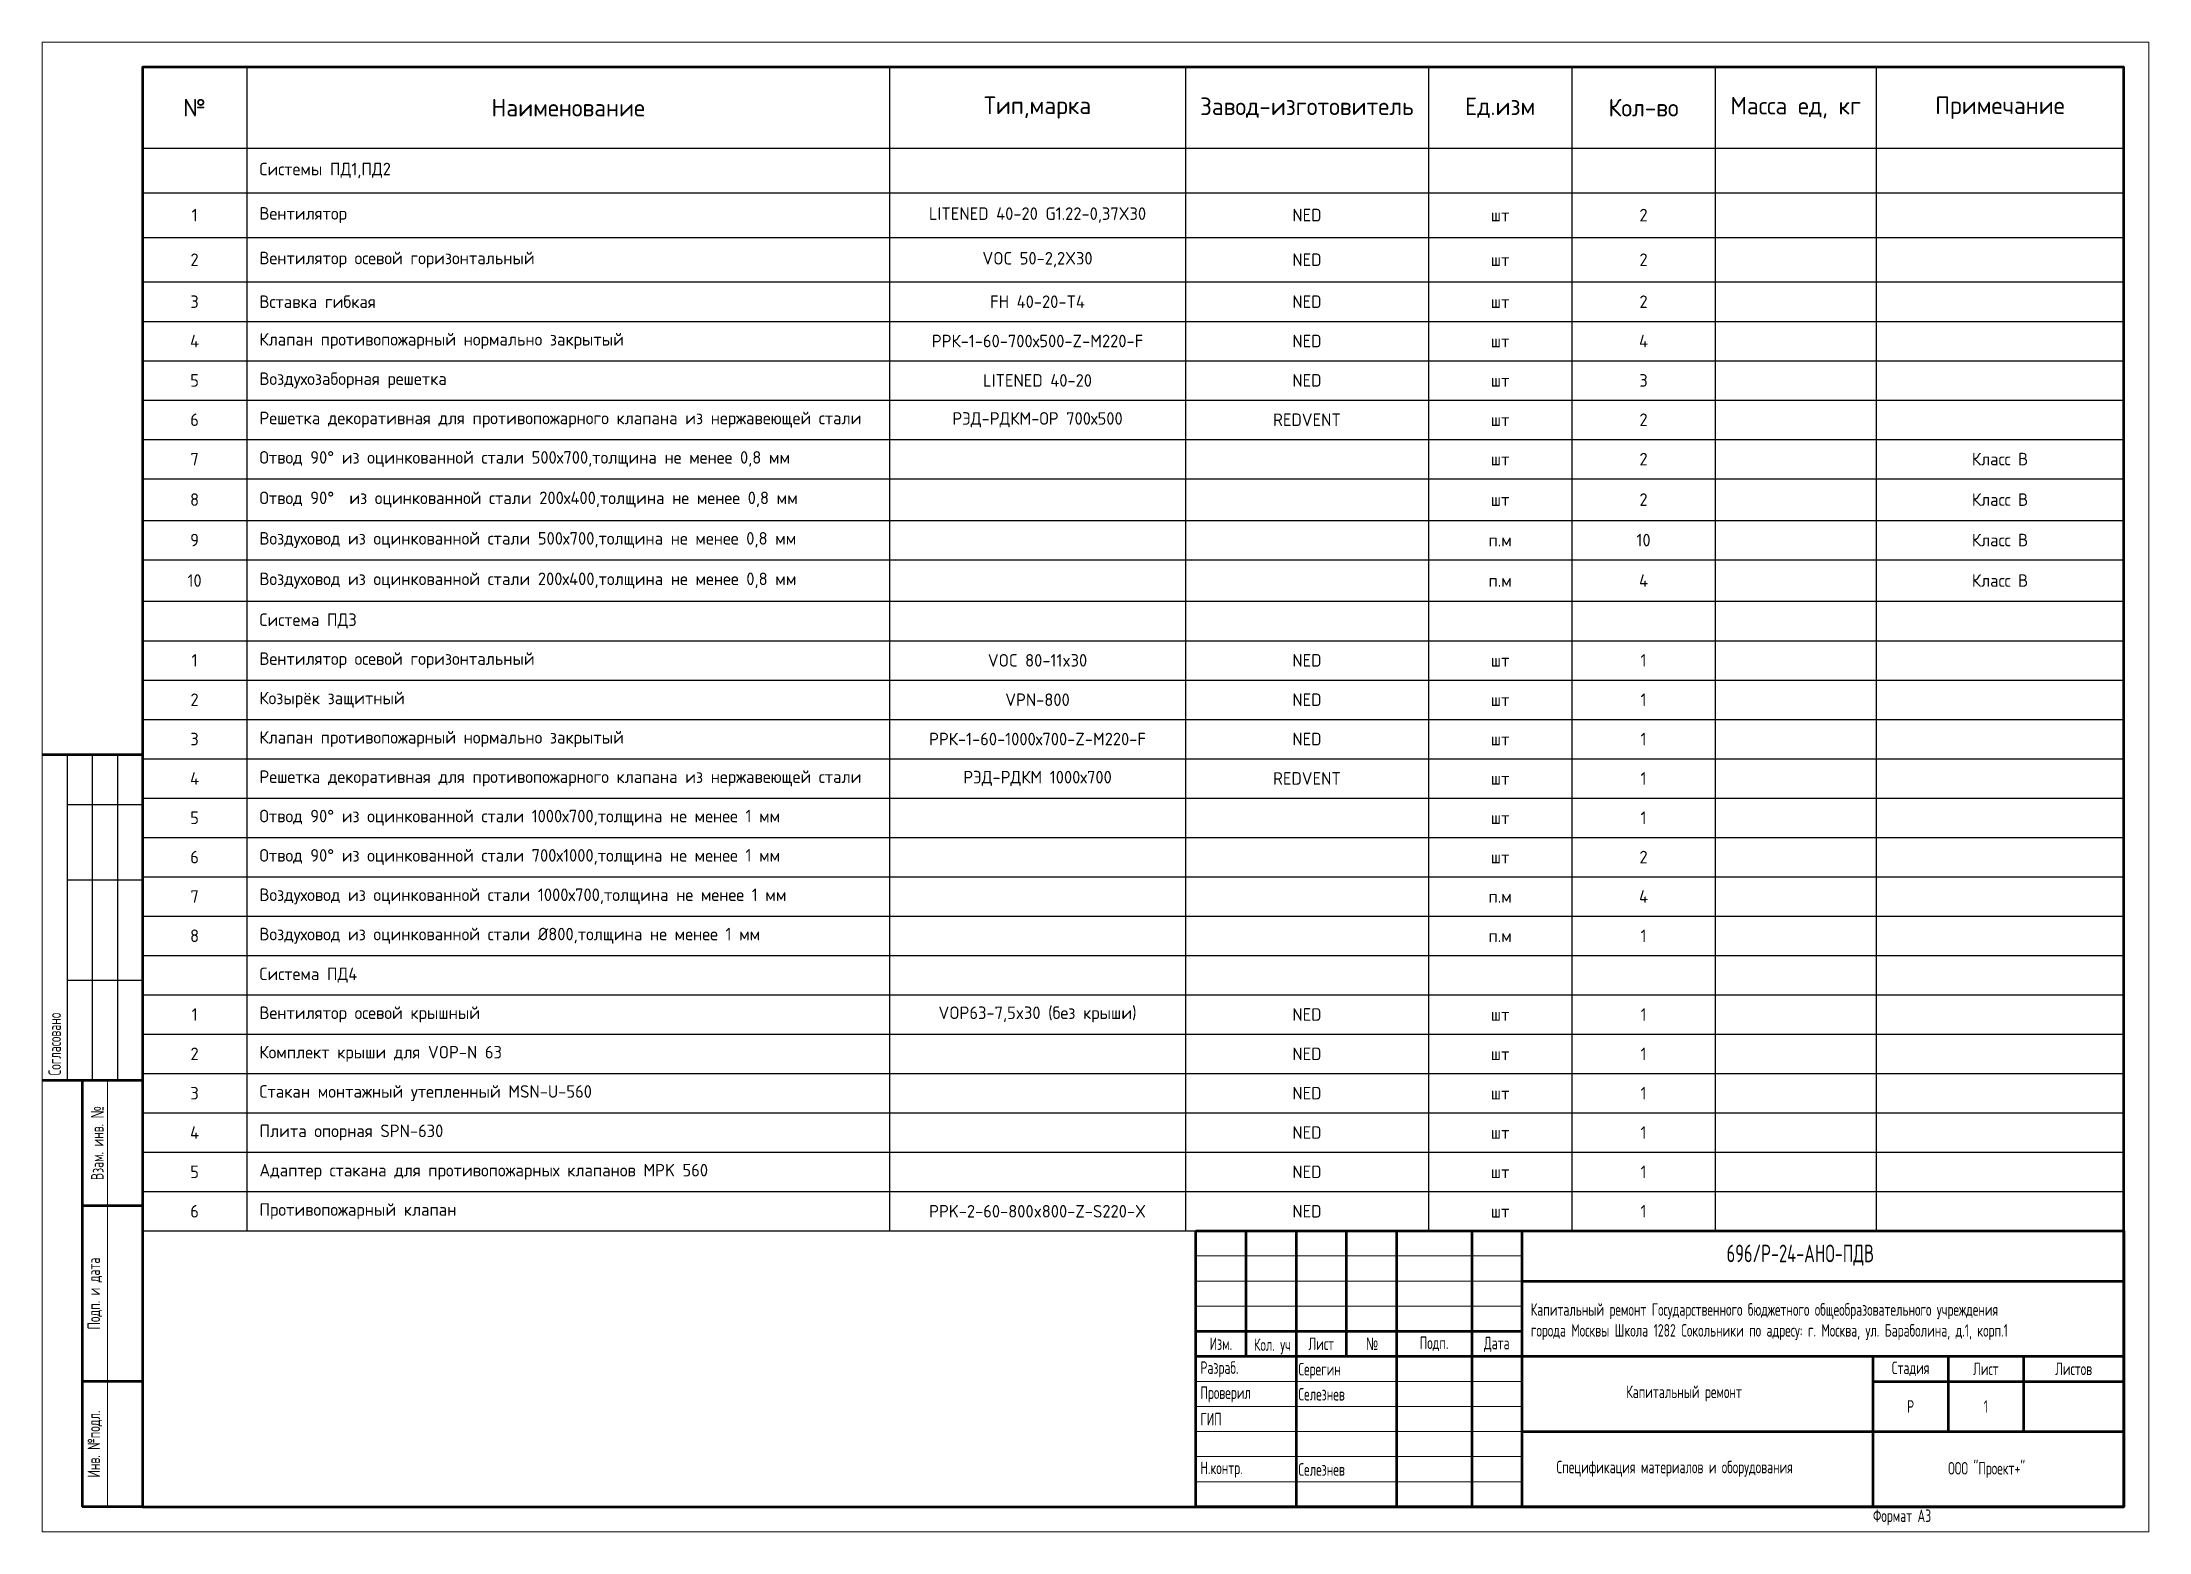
# Paper-space layout 'Спецификация' of a CAD drawing. Header units: millimetres. Extents: x 29 to 449, y 20 to 317.
import ezdxf
from ezdxf.enums import TextEntityAlignment as Align

# ---------------------------------------------------------------- set-up
doc = ezdxf.new("R2010")
doc.units = ezdxf.units.MM
for name, color, linetype, lineweight in [('ПОДПОР', 1, 'Continuous', 50), ('Поручни', 7, 'Continuous', 9), ('Формат - Толстая линия', 7, 'Continuous', 50)]:
    doc.layers.add(name, color=color, linetype=linetype, lineweight=lineweight)
doc.layers.add('Формат - Тонкая линия', color=250, linetype='Continuous')
doc.styles.add('GOST-2.304_Type-B', font='GOST Common_0.ttf')
doc.styles.add('TRAJECTORY_TEXT_AN', font='simplex.shx', dxfattribs={"width": 0.65, "height": 2.5})
doc.styles.add('TRAJECTORY_TEXT_STYLE', font='simplex.shx', dxfattribs={"width": 0.65})

# ---------------------------------------------------------------- blocks, each defined once
blk = doc.blocks.new('Форма 3 ГОСТ 21.1101-2013')
at = {"lineweight": 50}
blk.add_lwpolyline([(0, 55), (185, 55), (185, 0), (0, 0)], close=True, dxfattribs=at)
for points in [[(10, 55), (10, 30)], [(20, 55), (20, 0)], [(30, 55), (30, 30)], [(40, 55), (40, 0)], [(55, 55), (55, 0)], [(65, 55), (65, 0)], [(65, 45), (185, 45)], [(0, 35), (65, 35)], [(0, 30), (65, 30)], [(65, 30), (185, 30)], [(135, 30), (135, 0)], [(150, 30), (150, 15)], [(165, 30), (165, 15)], [(135, 25), (185, 25)], [(65, 15), (185, 15)]]:
    blk.add_lwpolyline(points, dxfattribs=at)
for points in [[(0, 50), (65, 50)], [(0, 45), (65, 45)], [(0, 40), (65, 40)], [(0, 25), (65, 25)], [(0, 20), (65, 20)], [(0, 15), (65, 15)], [(0, 10), (65, 10)], [(0, 5), (65, 5)]]:
    blk.add_lwpolyline(points)
at = {"lineweight": 25, "char_height": 2.5, "attachment_point": 5, "style": 'TRAJECTORY_TEXT_STYLE'}
for s, insert, width in [('Изм.', (5, 32.5), 10), ('Лист', (25, 32.5), 10), ('{\\fArial|b0|i0|c0|p34;\\T0.9;№ }', (35, 32.5), 10), ('Подп.', (47.5, 32.5), 15), ('Дата', (60, 32.38), 10), ('Кол. уч', (15.27, 31.99), 10), ('Стадия', (142.5, 27.5), 15), ('Лист', (157.5, 27.5), 15), ('Листов', (175, 27.5), 20)]:
    blk.add_mtext(s, dxfattribs=dict(at, insert=insert, width=width))
blk = doc.blocks.new('Штамп согласования')
at = {"color": 0, "linetype": 'ByBlock', "lineweight": -2, "ltscale": 100}
blk.add_lwpolyline([(-20, 65), (-20, 0)], dxfattribs=at)
at = {"layer": 'Формат - Толстая линия', "ltscale": 100}
blk.add_lwpolyline([(-20, 65), (0, 65), (0, 0), (-20, 0)], dxfattribs=at)
at = {"layer": 'Формат - Тонкая линия', "ltscale": 100}
for points in [[(-15, 65), (-15, 0)], [(-10, 65), (-10, 0)], [(-5, 65), (-5, 0)], [(-15, 55), (0, 55)], [(-15, 40), (0, 40)], [(-15, 20), (0, 20)]]:
    blk.add_lwpolyline(points, dxfattribs=at)
at = {"color": 0, "linetype": 'ByBlock', "lineweight": -2, "ltscale": 100, "insert": (-17.5, 1), "char_height": 2.5, "width": 65, "attachment_point": 4, "rotation": 90, "style": 'TRAJECTORY_TEXT_AN'}
blk.add_mtext('Согласовано', dxfattribs=at)
blk = doc.blocks.new('*U3318')
at = {"lineweight": 50}
for p, q in [((-412, 90), (-412, 5)), ((-400, 65), (-412, 65)), ((-400, 30), (-412, 30)), ((-400, 5), (-412, 5))]:
    blk.add_line(p, q, dxfattribs=at)
for p, q in [((-407, 90), (-407, 5)), ((-55, 35), (-5, 35)), ((-40, 20), (-25, 20))]:
    blk.add_line(p, q)
at = {"color": 253, "ltscale": 0.003}
blk.add_lwpolyline([(-420, 0), (0, 0), (0, 297), (-420, 297)], close=True, dxfattribs=at)
at = {"lineweight": 50}
blk.add_lwpolyline([(-400, 5), (-5, 5), (-5, 292), (-400, 292)], close=True, dxfattribs=at)
blk.add_blockref('Штамп согласования', (-400, 90))
at = {"lineweight": 40}
blk.add_blockref('Форма 3 ГОСТ 21.1101-2013', (-190, 5), dxfattribs=at)
at = {"lineweight": 25, "char_height": 2.5, "attachment_point": 5, "rotation": 90, "style": 'TRAJECTORY_TEXT_STYLE'}
for s, insert, width in [('Взам. инв. {\\fArial|b0|i0|c0|p34;№}', (-409, 77.5), 25), ('Подп. и дата', (-409.5, 47.5), 35), ('Инв. №подл.', (-409.5, 17.5), 25)]:
    blk.add_mtext(s, dxfattribs=dict(at, insert=insert, width=width))
at = {"lineweight": 15, "char_height": 2.5, "width": 73.5055, "attachment_point": 1, "style": 'TRAJECTORY_TEXT_STYLE'}
for s, insert in [('Разраб.', (-189.08, 34)), ('Проверил', (-189.08, 29)), ('ГИП', (-189.08, 23.72)), ('Н.контр.', (-189.08, 14))]:
    blk.add_mtext(s, dxfattribs=dict(at, insert=insert))
at = {"style": 'TRAJECTORY_TEXT_STYLE', "width": 0.65}
for tag, height, p in [('ШИФР', 3.5, (-65.22, 55.26)), ('ПРОЕКТ', 2.5, (-64.59, 41.83))]:
    blk.add_attdef(tag, text='', height=height, dxfattribs=at).set_placement(p, align=Align.MIDDLE_CENTER)
for tag, p in [('РАЗРАБОТАЛ', (-169.55, 31.18)), ('ПРОВЕРИЛ', (-169.55, 26.18)), ('ГИП', (-169.64, 21.09)), ('Н.КОНТР', (-169.55, 11.18))]:
    blk.add_attdef(tag, p, '', height=2.5, dxfattribs=at)
for tag, p, height, flags in [('ДАТА', (-134.86, 31.1), 2, 2), ('ДАТА', (-134.86, 26.1), 2, 2), ('ДАТА', (-134.86, 21.1), 2, 2), ('ДАТА', (-134.86, 11.1), 2, 2), ('ФОРМАТ_ЛИСТА', (-55, 1.96), 2.5, 12)]:
    blk.add_attdef(tag, p, '', height=height, dxfattribs=dict(at, flags=flags))
at = {"style": 'TRAJECTORY_TEXT_STYLE', "width": 0.65, "flags": 8}
for tag, p in [('ОБЪЕКТ', (-90, 27.5)), ('СТАДИЯ', (-47.5, 25)), ('ЛИСТ', (-32.5, 25)), ('ЛИСТОВ', (-15, 25)), ('ЧЕРТЕЖ', (-90, 12.5)), ('ОРГАНИЗАЦИЯ', (-30, 12.5))]:
    blk.add_attdef(tag, text='', height=2.5, dxfattribs=at).set_placement(p, align=Align.MIDDLE_CENTER)
blk = doc.blocks.new('*T3319')
at = {"color": 0, "linetype": 'ByBlock', "lineweight": -2, "transparency": 16777216}
for p, q in [((0, 0), (395.03, 0)), ((0, 0), (0, -232)), ((20.85, 0), (20.85, -232)), ((148.97, 0), (148.97, -232)), ((207.96, 0), (207.96, -232)), ((256.39, 0), (256.39, -232)), ((284.99, 0), (284.99, -232)), ((313.59, 0), (313.59, -232)), ((345.65, 0), (345.65, -16.14)), ((395.03, 0), (395.03, -232)), ((0, -16.14), (313.59, -16.14)), ((345.65, -16.14), (395.03, -16.14)), ((0, -25.03), (313.59, -25.03)), ((345.65, -25.03), (395.03, -25.03)), ((0, -33.93), (313.59, -33.93)), ((345.65, -33.93), (395.03, -33.93)), ((345.65, -33.93), (345.65, -232)), ((0, -42.82), (395.03, -42.82)), ((0, -50.67), (395.03, -50.67)), ((0, -58.51), (395.03, -58.51)), ((0, -66.36), (395.03, -66.36)), ((0, -74.2), (395.03, -74.2)), ((0, -82.05), (395.03, -82.05)), ((0, -90.34), (395.03, -90.34)), ((0, -98.19), (395.03, -98.19)), ((0, -106.48), (395.03, -106.48)), ((0, -114.33), (395.03, -114.33)), ((0, -122.17), (395.03, -122.17)), ((0, -130.02), (395.03, -130.02)), ((0, -137.86), (395.03, -137.86)), ((0, -145.71), (395.03, -145.71)), ((0, -153.55), (395.03, -153.55)), ((0, -161.4), (395.03, -161.4)), ((0, -169.24), (395.03, -169.24)), ((0, -177.09), (395.03, -177.09)), ((0, -184.93), (395.03, -184.93)), ((0, -192.78), (395.03, -192.78)), ((0, -200.62), (395.03, -200.62)), ((0, -208.47), (395.03, -208.47)), ((0, -216.31), (395.03, -216.31)), ((0, -224.16), (395.03, -224.16)), ((0, -232), (395.03, -232))]:
    blk.add_line(p, q, dxfattribs=at)
at = {"color": 0, "lineweight": 25, "transparency": 16777216}
for p, q in [((313.59, -16.14), (345.65, -16.14)), ((345.65, -16.14), (345.65, -33.93)), ((313.59, -25.03), (345.65, -25.03)), ((313.59, -33.93), (345.65, -33.93))]:
    blk.add_line(p, q, dxfattribs=at)
at = {"color": 0, "transparency": 16777216, "style": 'GOST-2.304_Type-B'}
for s, insert, char_height, width, attachment_point in [('№', (10.42, -8.07), 3.5, 20.8184, 5), ('Наименование', (84.91, -8.07), 3.5, 128.096, 5), ('Тип,марка', (178.47, -8.07), 3.5, 58.9593, 5), ('Завод-изготовитель', (232.18, -8.07), 3.5, 48.3989, 5), ('Ед.изм', (270.69, -8.07), 3.5, 28.5665, 5), ('Кол-во', (299.29, -8.07), 3.5, 28.5665, 5), ('Масса ед, кг', (329.62, -8.07), 3.5, 32.0384, 5), ('Примечание', (370.34, -8.07), 3.5, 49.3491, 5), ('Системы ПД1,ПД2', (23.35, -20.59), 2.5, 123.126, 4), ('1', (10.42, -29.48), 2.5, 15.8484, 5), ('Вентилятор ', (23.35, -29.48), 2.5, 123.126, 4), ('LITENED 40-20 G1.22-0,37X30', (178.47, -29.48), 2.5, 53.9893, 5), ('NED', (232.18, -29.48), 2.5, 43.4289, 5), ('шт', (270.69, -29.48), 2.5, 23.5965, 5), ('2', (299.29, -29.48), 2.5, 23.5965, 5), ('2', (10.42, -38.38), 2.5, 15.8484, 5), ('Вентилятор осевой горизонтальный', (23.35, -38.38), 2.5, 123.126, 4), ('VOC 50-2,2X30', (178.47, -38.38), 2.5, 53.9893, 5), ('NED', (232.18, -38.38), 2.5, 43.4289, 5), ('2', (299.29, -38.38), 2.5, 23.5965, 5), ('шт', (270.69, -38.38), 2.5, 23.5965, 5), ('3', (10.42, -46.75), 2.5, 15.8484, 5), ('Вставка гибкая', (23.35, -46.75), 2.5, 123.126, 4), ('FH 40-20-T4', (178.47, -46.75), 2.5, 53.9893, 5), ('NED', (232.18, -46.75), 2.5, 43.4289, 5), ('2', (299.29, -46.75), 2.5, 23.5965, 5), ('шт', (270.69, -46.75), 2.5, 23.5965, 5), ('4', (10.42, -54.59), 2.5, 15.8484, 5), ('Клапан противопожарный нормально закрытый ', (23.35, -54.59), 2.5, 123.126, 4), ('РРК-1-60-700х500-Z-М220-F', (178.47, -54.59), 2.5, 53.9893, 5), ('NED', (232.18, -54.59), 2.5, 43.4289, 5), ('шт', (270.69, -54.59), 2.5, 23.5965, 5), ('4', (299.29, -54.59), 2.5, 23.5965, 5), ('5', (10.42, -62.44), 2.5, 15.8484, 5), ('Воздухозаборная решетка', (23.35, -62.44), 2.5, 123.126, 4), ('LITENED 40-20', (178.47, -62.44), 2.5, 53.9893, 5), ('NED', (232.18, -62.44), 2.5, 43.4289, 5), ('шт', (270.69, -62.44), 2.5, 23.5965, 5), ('3', (299.29, -62.44), 2.5, 23.5965, 5), ('6', (10.42, -70.28), 2.5, 15.8484, 5), ('Решетка декоративная для противопожарного клапана из нержавеющей стали', (23.35, -70.28), 2.5, 123.126, 4), ('РЭД-РДКМ-ОР 700х500', (178.47, -70.28), 2.5, 53.9893, 5), ('REDVENT', (232.18, -70.28), 2.5, 43.4289, 5), ('шт', (270.69, -70.28), 2.5, 23.5965, 5), ('2', (299.29, -70.28), 2.5, 23.5965, 5), ('7', (10.42, -78.13), 2.5, 15.8484, 5), ('Отвод 90%%D из оцинкованной стали 500х700,толщина не менее 0,8 мм', (23.35, -78.13), 2.5, 123.126, 4), ('шт', (270.69, -78.13), 2.5, 23.5965, 5), ('2', (299.29, -78.13), 2.5, 23.5965, 5), ('Класс В', (370.34, -78.13), 2.5, 44.3791, 5), ('8', (10.42, -86.2), 2.5, 15.8484, 5), ('Отвод 90%%D  из оцинкованной стали 200х400,толщина не менее 0,8 мм', (23.35, -86.2), 2.5, 123.126, 4), ('шт', (270.69, -86.2), 2.5, 23.5965, 5), ('2', (299.29, -86.2), 2.5, 23.5965, 5), ('Класс В', (370.34, -86.2), 2.5, 44.3791, 5), ('9', (10.42, -94.27), 2.5, 15.8484, 5), ('Воздуховод из оцинкованной стали 500х700,толщина не менее 0,8 мм', (23.35, -94.27), 2.5, 123.126, 4), ('п.м', (270.69, -94.27), 2.5, 23.5965, 5), ('10', (299.29, -94.27), 2.5, 23.5965, 5), ('Класс В', (370.34, -94.27), 2.5, 44.3791, 5), ('Воздуховод из оцинкованной стали 200х400,толщина не менее 0,8 мм', (23.35, -102.34), 2.5, 123.126, 4), ('10', (10.42, -102.34), 2.5, 15.8484, 5), ('п.м', (270.69, -102.34), 2.5, 23.5965, 5), ('4', (299.29, -102.34), 2.5, 23.5965, 5), ('Класс В', (370.34, -102.34), 2.5, 44.3791, 5), ('Система ПД3', (23.35, -110.41), 2.5, 123.126, 4), ('1', (10.42, -118.25), 2.5, 15.8484, 5), ('{\\C256;\\c0;Вентилятор осевой горизонтальный}', (23.35, -118.25), 2.5, 123.126, 4), ('VOC 80-11x30', (178.47, -118.25), 2.5, 53.9893, 5), ('NED', (232.18, -118.25), 2.5, 43.4289, 5), ('1', (299.29, -118.25), 2.5, 23.5965, 5), ('шт', (270.69, -118.25), 2.5, 23.5965, 5), ('2', (10.42, -126.1), 2.5, 15.8484, 5), ('Козырёк защитный ', (23.35, -126.1), 2.5, 123.126, 4), ('NED', (232.18, -126.1), 2.5, 43.4289, 5), ('шт', (270.69, -126.1), 2.5, 23.5965, 5), ('1', (299.29, -126.1), 2.5, 23.5965, 5), ('3', (10.42, -133.94), 2.5, 15.8484, 5), ('Клапан противопожарный нормально закрытый ', (23.35, -133.94), 2.5, 123.126, 4), ('РРК-1-60-1000х700-Z-М220-F', (178.47, -133.94), 2.5, 53.9893, 5), ('NED', (232.18, -133.94), 2.5, 43.4289, 5), ('шт', (270.69, -133.94), 2.5, 23.5965, 5), ('1', (299.29, -133.94), 2.5, 23.5965, 5), ('4', (10.42, -141.79), 2.5, 15.8484, 5), ('Решетка декоративная для противопожарного клапана из нержавеющей стали', (23.35, -141.79), 2.5, 123.126, 4), ('РЭД-РДКМ 1000х700', (178.47, -141.79), 2.5, 53.9893, 5), ('REDVENT', (232.18, -141.79), 2.5, 43.4289, 5), ('шт', (270.69, -141.79), 2.5, 23.5965, 5), ('1', (299.29, -141.79), 2.5, 23.5965, 5), ('5', (10.42, -149.63), 2.5, 15.8484, 5), ('Отвод 90%%D из оцинкованной стали 1000х700,толщина не менее 1 мм', (23.35, -149.63), 2.5, 123.126, 4), ('шт', (270.69, -149.63), 2.5, 23.5965, 5), ('1', (299.29, -149.63), 2.5, 23.5965, 5), ('6', (10.42, -157.47), 2.5, 15.8484, 5), ('Отвод 90%%D из оцинкованной стали 700х1000,толщина не менее 1 мм', (23.35, -157.47), 2.5, 123.126, 4), ('шт', (270.69, -157.47), 2.5, 23.5965, 5), ('2', (299.29, -157.47), 2.5, 23.5965, 5), ('Воздуховод из оцинкованной стали 1000х700,толщина не менее 1 мм', (23.35, -165.32), 2.5, 123.126, 4), ('7', (10.42, -165.32), 2.5, 15.8484, 5), ('п.м', (270.69, -165.32), 2.5, 23.5965, 5), ('4', (299.29, -165.32), 2.5, 23.5965, 5), ('8', (10.42, -173.16), 2.5, 15.8484, 5), ('Воздуховод из оцинкованной стали %%C800,толщина не менее 1 мм', (23.35, -173.16), 2.5, 123.126, 4), ('1', (299.29, -173.16), 2.5, 23.5965, 5), ('п.м', (270.69, -173.16), 2.5, 23.5965, 5), ('Система ПД4', (23.35, -181.01), 2.5, 123.126, 4), ('1', (10.42, -188.85), 2.5, 15.8484, 5), ('Вентилятор осевой крышный', (23.35, -188.85), 2.5, 123.126, 4), ('VOP63-7,5x30 (без крыши)', (178.47, -188.85), 2.5, 53.9893, 5), ('NED', (232.18, -188.85), 2.5, 43.4289, 5), ('шт', (270.69, -188.85), 2.5, 23.5965, 5), ('1', (299.29, -188.85), 2.5, 23.5965, 5), ('2', (10.42, -196.7), 2.5, 15.8484, 5), ('Комплект крыши для VOP-N 63', (23.35, -196.7), 2.5, 123.126, 4), ('NED', (232.18, -196.7), 2.5, 43.4289, 5), ('шт', (270.69, -196.7), 2.5, 23.5965, 5), ('1', (299.29, -196.7), 2.5, 23.5965, 5), ('3', (10.42, -204.54), 2.5, 15.8484, 5), ('Стакан монтажный утепленный MSN-U-560', (23.35, -204.54), 2.5, 123.126, 4), ('NED', (232.18, -204.54), 2.5, 43.4289, 5), ('шт', (270.69, -204.54), 2.5, 23.5965, 5), ('1', (299.29, -204.54), 2.5, 23.5965, 5), ('4', (10.42, -212.39), 2.5, 15.8484, 5), ('Плита опорная SPN-630', (23.35, -212.39), 2.5, 123.126, 4), ('NED', (232.18, -212.39), 2.5, 43.4289, 5), ('шт', (270.69, -212.39), 2.5, 23.5965, 5), ('1', (299.29, -212.39), 2.5, 23.5965, 5), ('5', (10.42, -220.23), 2.5, 15.8484, 5), ('Адаптер стакана для противопожарных клапанов MPK 560', (23.35, -220.23), 2.5, 123.126, 4), ('NED', (232.18, -220.23), 2.5, 43.4289, 5), ('шт', (270.69, -220.23), 2.5, 23.5965, 5), ('1', (299.29, -220.23), 2.5, 23.5965, 5), ('Противопожарный клапан ', (23.35, -228.08), 2.5, 123.126, 4), ('6', (10.42, -228.08), 2.5, 15.8484, 5), ('PPK-2-60-800x800-Z-S220-X', (178.47, -228.08), 2.5, 53.9893, 5), ('NED', (232.18, -228.08), 2.5, 43.4289, 5), ('шт', (270.69, -228.08), 2.5, 23.5965, 5), ('1', (299.29, -228.08), 2.5, 23.5965, 5)]:
    blk.add_mtext(s, dxfattribs=dict(at, insert=insert, char_height=char_height, width=width, attachment_point=attachment_point))
at = {"color": 0, "transparency": 16777216, "insert": (178.47, -126.1), "char_height": 2.5, "width": 53.9893, "attachment_point": 5}
blk.add_mtext('{\\fGOST Common|b0|i0|c204|p34;VPN-800}', dxfattribs=at)

psp = doc.layouts.new('Спецификация')

# ---------------------------------------------------------------- block references
psp.add_blockref('*T3319', (48.82, 312.15))
at = {"layer": 'Поручни'}
ref = psp.add_blockref('*U3318', (448.85, 20.15), dxfattribs=at)
ref.add_attrib('СТАДИЯ', 'Р', dxfattribs={"layer": '0', "height": 2.5, "style": 'TRAJECTORY_TEXT_STYLE', "width": 0.65}).set_placement((401.35, 45.15), align=Align.MIDDLE_CENTER)
ref.add_attrib('ЛИСТ', '1', dxfattribs={"layer": '0', "height": 2.5, "style": 'TRAJECTORY_TEXT_STYLE', "width": 0.65}).set_placement((416.35, 45.15), align=Align.MIDDLE_CENTER)
ref.add_attrib('ОБЪЕКТ_001', 'Капитальный ремонт', (344.65, 46.82), dxfattribs={"layer": '0', "height": 2.5, "style": 'TRAJECTORY_TEXT_STYLE', "width": 0.65})
ref.add_attrib('ЧЕРТЕЖ_001', 'Спецификация материалов и оборудования', (330.76, 31.82), dxfattribs={"layer": '0', "height": 2.5, "style": 'TRAJECTORY_TEXT_STYLE', "width": 0.65})
ref.add_attrib('ФОРМАТ_ЛИСТА', 'Формат A3', (393.85, 22.11), dxfattribs={"layer": '0', "height": 2.5, "style": 'TRAJECTORY_TEXT_STYLE', "width": 0.65})
ref.add_attrib('ПРОВЕРИЛ', 'Селезнев', (279.3, 46.34), dxfattribs={"layer": '0', "height": 2.5, "style": 'TRAJECTORY_TEXT_STYLE', "width": 0.65})
ref.add_attrib('РАЗРАБОТАЛ', 'Серегин', (279.3, 51.34), dxfattribs={"layer": '0', "height": 2.5, "style": 'TRAJECTORY_TEXT_STYLE', "width": 0.65})
ref.add_attrib('ПРОЕКТ_001', 'Капитальный ремонт Государственного бюджетного общеобразовательного учреждения', (325.61, 63.23), dxfattribs={"layer": '0', "height": 2.5, "style": 'TRAJECTORY_TEXT_STYLE', "width": 0.65})
ref.add_attrib('ШИФР_001', '696/Р-24-АНО-ПДВ', (364.67, 73.91), dxfattribs={"layer": '0', "height": 3.5, "style": 'TRAJECTORY_TEXT_STYLE', "width": 0.65})
ref.add_attrib('ОРГАНИЗАЦИЯ_001', 'ООО "Проект+"', (408.83, 31.58), dxfattribs={"layer": '0', "height": 2.5, "style": 'TRAJECTORY_TEXT_STYLE', "width": 0.65})
ref.add_attrib('Н.КОНТР', 'Селезнев', (279.3, 31.34), dxfattribs={"layer": '0', "height": 2.5, "style": 'TRAJECTORY_TEXT_STYLE', "width": 0.65})
ref.add_attrib('ПРОЕКТ_002', 'города Москвы Школа 1282 Сокольники по адресу: г. Москва, ул. Бараболина, д.1, корп.1', (325.65, 59.07), dxfattribs={"layer": '0', "height": 2.5, "style": 'TRAJECTORY_TEXT_STYLE', "width": 0.65})

# ---------------------------------------------------------------- viewports
at = {"layer": 'ПОДПОР'}
psp.add_viewport(center=(238.85, 168.65), size=(420, 297), view_center_point=(1359720.42502, 274724.3072), view_height=661585.8654192, dxfattribs=at)

doc.saveas('drawing.dxf')
